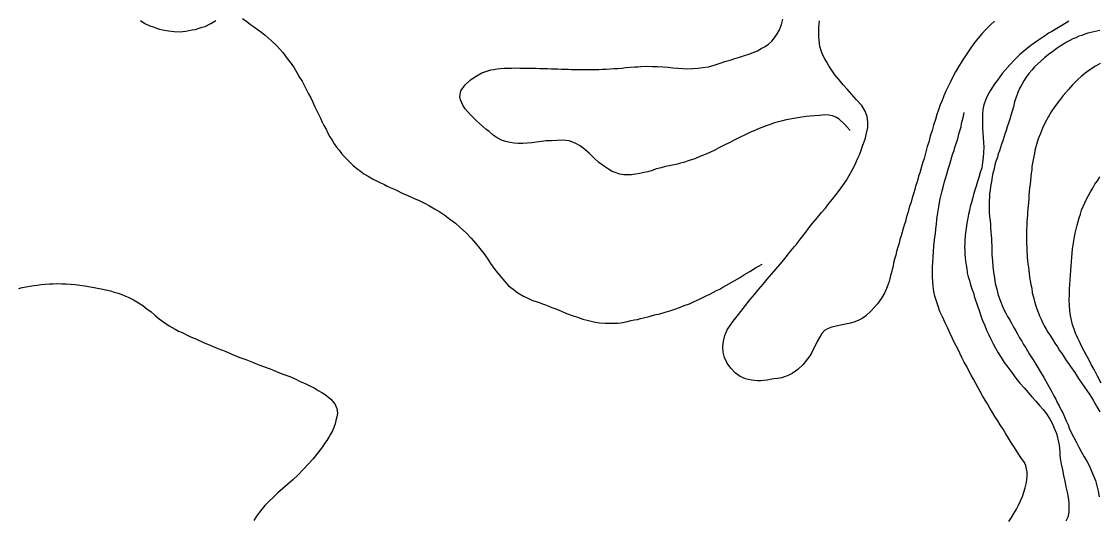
# Model space of a CAD drawing. Header units: inches. Extents: x 401374 to 405300, y 6332180 to 6336621.
# Drawn here: x 402235.2 to 402593.2, y 6334352.8 to 6334518 of the extents above; entities that cross this region are included whole.
import ezdxf

# ---------------------------------------------------------------- set-up
doc = ezdxf.new("R2010")
doc.units = ezdxf.units.IN
doc.header["$MEASUREMENT"] = 0

msp = doc.modelspace()

# ---------------------------------------------------------------- linework, layer by layer
for points in [[(402274.7, 6334518.4), (402276.1, 6334517.3), (402277.8, 6334516.6), (402278.9, 6334516.2), (402280, 6334515.8), (402281, 6334515.5), (402282, 6334515.2), (402284, 6334514.9), (402285.9, 6334514.7), (402287.8, 6334514.6), (402289.8, 6334514.8), (402290.8, 6334515), (402291.9, 6334515.2), (402293, 6334515.4), (402294.2, 6334515.8), (402295.2, 6334516.1), (402296.2, 6334516.4), (402298.1, 6334517.3), (402299.8, 6334518.3)], [(402308.6, 6334519), (402310, 6334518), (402311.3, 6334517), (402312.6, 6334516.1), (402313.8, 6334515.3), (402315, 6334514.4), (402316.1, 6334513.5), (402317.1, 6334512.6), (402318.2, 6334511.7), (402320.1, 6334509.8), (402321, 6334508.8), (402322, 6334507.7), (402322.9, 6334506.5), (402323.8, 6334505.3), (402324.8, 6334504), (402325.8, 6334502.6), (402326.7, 6334501.1), (402327.5, 6334499.6), (402328.4, 6334498.2), (402329.1, 6334496.8), (402329.9, 6334495.3), (402330.6, 6334494), (402331.3, 6334492.6), (402332, 6334491.2), (402332.6, 6334489.9), (402333.2, 6334488.5), (402333.9, 6334487.2), (402334.5, 6334485.9), (402335.1, 6334484.6), (402335.7, 6334483.4), (402336.4, 6334482.2), (402337, 6334480.9), (402337.7, 6334479.7), (402338.4, 6334478.6), (402339.1, 6334477.4), (402339.9, 6334476.3), (402340.7, 6334475.2), (402341.5, 6334474.1), (402342.4, 6334473.1), (402343.4, 6334472.1), (402344.4, 6334471.1), (402345.4, 6334470.1), (402346.6, 6334469.2), (402347.8, 6334468.3), (402349, 6334467.4), (402350.4, 6334466.6), (402351.8, 6334465.7), (402353.4, 6334465), (402354.5, 6334464.4), (402355.6, 6334463.9), (402356.7, 6334463.3), (402357.7, 6334462.8), (402358.8, 6334462.4), (402359.8, 6334461.9), (402361.7, 6334461), (402363.6, 6334460.2), (402365.5, 6334459.3), (402367.3, 6334458.5), (402369.1, 6334457.6), (402370.8, 6334456.7), (402372.5, 6334455.8), (402374.2, 6334454.7), (402375.9, 6334453.6), (402377.6, 6334452.3), (402379.4, 6334451), (402381.1, 6334449.4), (402383, 6334447.8), (402384.6, 6334446), (402386.1, 6334444.3), (402387.5, 6334442.6), (402388.8, 6334440.9), (402390, 6334439.3), (402391.1, 6334437.6), (402392.2, 6334436), (402393.4, 6334434.5), (402394.6, 6334433), (402395.8, 6334431.6), (402397.1, 6334430.2), (402398.6, 6334429), (402400.2, 6334427.8), (402402, 6334426.7), (402403.9, 6334425.8), (402405, 6334425.3), (402406.2, 6334425), (402407.3, 6334424.6), (402408.4, 6334424.2), (402409.4, 6334423.8), (402410.5, 6334423.4), (402411.5, 6334423), (402412.5, 6334422.6), (402414.5, 6334421.8), (402416.3, 6334421), (402418.2, 6334420.3), (402420, 6334419.7), (402421.8, 6334419.1), (402423.6, 6334418.6), (402425.4, 6334418.2), (402427.3, 6334417.9), (402429.2, 6334417.7), (402431.2, 6334417.7), (402432.2, 6334417.7), (402433.3, 6334417.8), (402434.4, 6334417.9), (402435.5, 6334418.1), (402436.6, 6334418.3), (402437.8, 6334418.6), (402438.8, 6334418.8), (402439.9, 6334419), (402440.9, 6334419.3), (402441.9, 6334419.5), (402443.8, 6334420), (402445.6, 6334420.5), (402447.4, 6334420.9), (402449.1, 6334421.4), (402450.7, 6334421.9), (402452.3, 6334422.4), (402453.9, 6334423), (402455.5, 6334423.6), (402457.2, 6334424.2), (402458.8, 6334425), (402460.6, 6334425.7), (402462.3, 6334426.6), (402464.2, 6334427.5), (402466.2, 6334428.6), (402467.3, 6334429.1), (402468.3, 6334429.7), (402470.3, 6334430.8), (402472.1, 6334431.8), (402473.8, 6334432.8), (402475.5, 6334433.9), (402477.3, 6334434.9), (402479.2, 6334436.1), (402480.2, 6334436.7), (402481.4, 6334437.4)], [(402510.6, 6334481.8), (402509.7, 6334482.9), (402508.8, 6334483.9), (402507, 6334485.6), (402505.9, 6334486.2), (402504.8, 6334486.7), (402503.5, 6334486.9), (402502.2, 6334487), (402500.5, 6334486.8), (402498.9, 6334486.7), (402497.4, 6334486.5), (402496, 6334486.4), (402494.6, 6334486.2), (402493.2, 6334486), (402491.9, 6334485.8), (402490.7, 6334485.6), (402489.4, 6334485.3), (402488.1, 6334485), (402486.8, 6334484.7), (402485.5, 6334484.3), (402484.1, 6334483.8), (402482.7, 6334483.3), (402481.3, 6334482.8), (402479.8, 6334482.2), (402478.7, 6334481.7), (402477.7, 6334481.3), (402475.7, 6334480.4), (402473.8, 6334479.5), (402472.1, 6334478.6), (402470.4, 6334477.7), (402468.8, 6334476.9), (402467.2, 6334476.1), (402465.6, 6334475.3), (402464, 6334474.5), (402462.4, 6334473.8), (402460.7, 6334473.1), (402459, 6334472.4), (402457.1, 6334471.8), (402455.2, 6334471.2), (402454.2, 6334470.9), (402453.2, 6334470.6), (402452.1, 6334470.4), (402451, 6334470.2), (402449.3, 6334469.8), (402447.8, 6334469.4), (402446.3, 6334469), (402444.8, 6334468.5), (402443.4, 6334468.1), (402442, 6334467.8), (402440.7, 6334467.5), (402439.3, 6334467.3), (402438, 6334467.1), (402436.7, 6334467), (402435.4, 6334467.1), (402434.1, 6334467.3), (402432.8, 6334467.7), (402431.5, 6334468.2), (402430.3, 6334468.9), (402429, 6334469.8), (402427.1, 6334471.2), (402425.4, 6334472.7), (402423.9, 6334474.2), (402422.4, 6334475.5), (402420.9, 6334476.7), (402419.2, 6334477.6), (402417.2, 6334478.3), (402416.1, 6334478.5), (402415, 6334478.6), (402413.1, 6334478.5), (402411.4, 6334478.4), (402409.6, 6334478.3), (402408, 6334478.1), (402406.4, 6334477.9), (402404.8, 6334477.7), (402403.3, 6334477.6), (402401.8, 6334477.5), (402400.3, 6334477.5), (402398.9, 6334477.6), (402397.5, 6334477.8), (402396.1, 6334478.1), (402394.7, 6334478.6), (402393.3, 6334479.3), (402391.9, 6334480.2), (402390.6, 6334481.4), (402389.5, 6334482.2), (402388.5, 6334483.1), (402387.4, 6334484.1), (402386.4, 6334485), (402384.4, 6334487), (402383.5, 6334488), (402382.7, 6334489), (402382, 6334490), (402381.5, 6334491), (402381.1, 6334492), (402380.9, 6334493.1), (402381.2, 6334495), (402382.6, 6334497), (402384.4, 6334498.6), (402386.3, 6334499.9), (402388.2, 6334500.9), (402390.2, 6334501.6), (402391.2, 6334501.9), (402392.2, 6334502.1), (402393.3, 6334502.3), (402394.4, 6334502.4), (402395.6, 6334502.5), (402396.8, 6334502.5), (402398, 6334502.5), (402399.4, 6334502.6), (402400.8, 6334502.5), (402402.2, 6334502.5), (402403.6, 6334502.5), (402404.9, 6334502.5), (402406.2, 6334502.5), (402407.5, 6334502.4), (402408.8, 6334502.4), (402410, 6334502.4), (402411.2, 6334502.3), (402412.4, 6334502.3), (402413.5, 6334502.3), (402414.7, 6334502.2), (402415.8, 6334502.2), (402416.9, 6334502.2), (402418, 6334502.1), (402419.2, 6334502.1), (402420.3, 6334502.1), (402421.4, 6334502.1), (402422.5, 6334502.1), (402423.6, 6334502.1), (402424.8, 6334502.1), (402425.9, 6334502.1), (402427.1, 6334502.1), (402428.3, 6334502.2), (402429.5, 6334502.2), (402430.8, 6334502.3), (402432.1, 6334502.4), (402433.4, 6334502.4), (402434.7, 6334502.5), (402436.1, 6334502.7), (402437.5, 6334502.8), (402439, 6334503), (402440, 6334503), (402441, 6334503.1), (402443, 6334503.2), (402444.9, 6334503.1), (402446.7, 6334503.1), (402448.4, 6334502.9), (402450.1, 6334502.8), (402451.7, 6334502.6), (402453.4, 6334502.5), (402455, 6334502.4), (402456.6, 6334502.3), (402458.3, 6334502.4), (402460, 6334502.5), (402461.7, 6334502.7), (402463.5, 6334503), (402465.4, 6334503.5), (402467.4, 6334504.2), (402469, 6334504.7), (402470.7, 6334505.2), (402472.3, 6334505.7), (402473.9, 6334506.2), (402475.5, 6334506.7), (402477, 6334507.2), (402478.4, 6334507.7), (402479.8, 6334508.3), (402481.1, 6334509), (402482.4, 6334509.7), (402483.5, 6334510.5), (402484.6, 6334511.5), (402485.5, 6334512.6), (402486.4, 6334513.9), (402487.1, 6334515.3), (402487.8, 6334517), (402488.3, 6334518.8)], [(402558.6, 6334518.1), (402557.2, 6334516.8), (402555.8, 6334515.4), (402554.4, 6334513.9), (402553.1, 6334512.4), (402551.8, 6334510.7), (402550.5, 6334508.9), (402549.2, 6334506.9), (402548.5, 6334505.9), (402547.9, 6334504.9), (402546.7, 6334503), (402545.7, 6334501.3), (402544.8, 6334499.6), (402544, 6334498), (402543.2, 6334496.4), (402542.5, 6334494.9), (402541.8, 6334493.3), (402541.2, 6334491.8), (402540.6, 6334490.3), (402540, 6334488.7), (402539.5, 6334487.1), (402539, 6334485.4), (402538.4, 6334483.6), (402537.9, 6334481.8), (402537.3, 6334479.9), (402537, 6334478.9), (402536.8, 6334477.9), (402536.3, 6334476.5), (402535.9, 6334475.1), (402535.6, 6334473.8), (402535.2, 6334472.5), (402534.8, 6334471.3), (402534.5, 6334470.1), (402534.1, 6334468.9), (402533.8, 6334467.7), (402533.4, 6334466.6), (402533.1, 6334465.5), (402532.8, 6334464.4), (402532.4, 6334463.3), (402532.1, 6334462.2), (402531.8, 6334461.1), (402531.5, 6334460.1), (402531.2, 6334459), (402530.9, 6334458), (402530.5, 6334456.9), (402530.2, 6334455.8), (402529.9, 6334454.8), (402529.6, 6334453.7), (402529.3, 6334452.6), (402529, 6334451.5), (402528.6, 6334450.3), (402528.3, 6334449.2), (402527.9, 6334448), (402527.6, 6334446.8), (402527.2, 6334445.6), (402526.9, 6334444.3), (402526.5, 6334443), (402526.1, 6334441.6), (402525.8, 6334440.3), (402525.4, 6334439), (402525.1, 6334437.8), (402524.9, 6334436.7), (402524.6, 6334435.6), (402524.4, 6334434.6), (402524.1, 6334433.6), (402523.6, 6334431.6), (402523, 6334429.8), (402522.2, 6334427.9), (402521.1, 6334426.1), (402519.7, 6334424.2), (402518.6, 6334422.9), (402517.6, 6334421.9), (402515.7, 6334420.1), (402514.6, 6334419.3), (402513.5, 6334418.7), (402512.2, 6334418.2), (402510.8, 6334417.8), (402509.1, 6334417.4), (402507.5, 6334417.1), (402506, 6334416.8), (402504.6, 6334416.4), (402503.3, 6334416), (402502.1, 6334415.3), (402501.2, 6334414.3), (402500.4, 6334413), (402499.7, 6334411.6), (402499.1, 6334410.4), (402498.5, 6334409.2), (402497.9, 6334408), (402497.2, 6334406.9), (402496.5, 6334405.9), (402495, 6334404), (402493.3, 6334402.4), (402491.4, 6334401), (402490.3, 6334400.5), (402489.1, 6334400), (402487.8, 6334399.6), (402486.5, 6334399.4), (402485.3, 6334399.2), (402484.1, 6334399), (402483, 6334398.8), (402481.9, 6334398.7), (402480.9, 6334398.6), (402479.8, 6334398.6), (402478.8, 6334398.7), (402477.8, 6334398.8), (402475.9, 6334399.2), (402474.1, 6334400), (402472.5, 6334401.1), (402471, 6334402.8), (402469.8, 6334404.5), (402468.9, 6334406.3), (402468.4, 6334408.1), (402468.3, 6334409.9), (402468.5, 6334411.8), (402469, 6334413.6), (402469.8, 6334415.5), (402471, 6334417.3), (402471.8, 6334418.4), (402472.6, 6334419.5), (402473.5, 6334420.6), (402474.3, 6334421.6), (402475.8, 6334423.6), (402477.3, 6334425.5), (402478.8, 6334427.3), (402480.3, 6334429), (402481.7, 6334430.7), (402483.1, 6334432.4), (402484.6, 6334434.1), (402486, 6334435.8), (402487.5, 6334437.5), (402489, 6334439.3), (402490.5, 6334441.2), (402492.1, 6334443.2), (402493, 6334444.2), (402493.8, 6334445.3), (402494.7, 6334446.4), (402495.6, 6334447.6), (402497, 6334449.5), (402498.4, 6334451.2), (402499.8, 6334452.9), (402501.1, 6334454.5), (402502.4, 6334456), (402503.6, 6334457.5), (402504.8, 6334459), (402506, 6334460.5), (402507.1, 6334462), (402508.2, 6334463.5), (402509.3, 6334465.1), (402510.3, 6334466.8), (402511.3, 6334468.6), (402512.3, 6334470.5), (402512.8, 6334471.6), (402513.2, 6334472.6), (402513.7, 6334473.7), (402514.2, 6334474.9), (402514.5, 6334475.9), (402514.9, 6334476.9), (402515.6, 6334478.9), (402516.1, 6334480.9), (402516.5, 6334482.8), (402516.5, 6334484.6), (402516.3, 6334486.4), (402515.6, 6334488.2), (402514.5, 6334490.1), (402512.8, 6334492), (402511.2, 6334493.8), (402509.7, 6334495.5), (402508.3, 6334497), (402507, 6334498.6), (402505.6, 6334500.3), (402504.2, 6334502.3), (402503.6, 6334503.3), (402502.9, 6334504.5), (402502.2, 6334505.6), (402501.7, 6334506.6), (402501.2, 6334507.7), (402500.9, 6334508.7), (402500.6, 6334509.7), (402500.4, 6334510.8), (402500.3, 6334511.8), (402500.2, 6334512.8), (402500.2, 6334513.8), (402500.2, 6334514.9), (402500.2, 6334516), (402500.3, 6334517.1), (402500.4, 6334518.2)], [(402583.3, 6334518.1), (402582.1, 6334517.4), (402581, 6334516.7), (402579.9, 6334516), (402578.8, 6334515.4), (402577.7, 6334514.7), (402576.6, 6334514.1), (402575.6, 6334513.4), (402574.6, 6334512.7), (402572.6, 6334511.4), (402570.7, 6334510), (402568.9, 6334508.6), (402567.1, 6334507), (402565.4, 6334505.4), (402563.7, 6334503.6), (402562.1, 6334501.7), (402561.2, 6334500.7), (402560.4, 6334499.6), (402559.6, 6334498.5), (402558.8, 6334497.4), (402558, 6334496.2), (402557.2, 6334495), (402556.3, 6334493.4), (402555.6, 6334491.9), (402555.1, 6334490.3), (402554.8, 6334488.8), (402554.6, 6334487.2), (402554.6, 6334485.7), (402554.6, 6334484.2), (402554.7, 6334482.6), (402554.8, 6334481), (402554.9, 6334479.4), (402555, 6334477.8), (402555.1, 6334476.2), (402555, 6334474.5), (402554.9, 6334472.8), (402554.7, 6334471.1), (402554.4, 6334469.4)], [(402593.7, 6334515), (402592.7, 6334514.8), (402591.7, 6334514.6), (402590.7, 6334514.4), (402589.7, 6334514.1), (402588.7, 6334513.8), (402587.7, 6334513.4), (402586.7, 6334513.1), (402585.7, 6334512.6), (402584.7, 6334512.2), (402583.7, 6334511.7), (402582.6, 6334511.1), (402581.6, 6334510.5), (402580.5, 6334509.8), (402579.5, 6334509.1), (402578, 6334508), (402576.6, 6334507), (402575.3, 6334505.9), (402574.1, 6334504.9), (402573, 6334503.9), (402571.9, 6334502.9), (402571, 6334501.8), (402570.1, 6334500.7), (402569.2, 6334499.5), (402568.4, 6334498.3), (402567.7, 6334497.1), (402567, 6334495.8), (402566.4, 6334494.4), (402565.8, 6334492.9), (402565.3, 6334491.3), (402564.9, 6334489.6), (402564.5, 6334488.2), (402564.1, 6334486.8), (402563.7, 6334485.5), (402563.3, 6334484.2), (402562.9, 6334483), (402562.5, 6334481.8), (402562.1, 6334480.6), (402561.7, 6334479.5), (402561.4, 6334478.3), (402561, 6334477.2), (402560.6, 6334476.1), (402560.3, 6334475), (402559.9, 6334474), (402559.6, 6334472.9), (402559.2, 6334471.8), (402558.9, 6334470.8), (402558.6, 6334469.7), (402558.4, 6334468.6), (402558.1, 6334467.6), (402557.9, 6334466.5), (402557.7, 6334465.4), (402557.5, 6334464.3), (402557.3, 6334463.1), (402557.2, 6334462), (402557, 6334460.8), (402557, 6334459.6), (402556.9, 6334458.4), (402556.9, 6334457.2), (402556.9, 6334455.9), (402556.9, 6334454.5), (402557, 6334453.2), (402557.2, 6334451.8), (402557.3, 6334450.5), (402557.3, 6334449.3), (402557.4, 6334448.1), (402557.5, 6334447), (402557.6, 6334445.8), (402557.6, 6334444.7), (402557.7, 6334443.7), (402557.7, 6334442.6), (402557.8, 6334441.6), (402557.8, 6334440.5), (402558, 6334438.5), (402558.1, 6334436.6), (402558.3, 6334434.7), (402558.6, 6334432.8), (402558.9, 6334430.9), (402559.4, 6334429), (402559.9, 6334427.1), (402560.6, 6334425.1), (402561.4, 6334423.1), (402561.9, 6334422.1), (402562.4, 6334421.1), (402563, 6334420), (402563.6, 6334419), (402564.3, 6334417.7), (402565, 6334416.4), (402565.7, 6334415.2), (402566.4, 6334414), (402567, 6334412.9), (402567.7, 6334411.8), (402568.3, 6334410.7), (402569, 6334409.6), (402569.6, 6334408.6), (402570.2, 6334407.6), (402571.5, 6334405.6), (402572.7, 6334403.6), (402573.8, 6334401.7), (402575, 6334399.7), (402576.1, 6334397.7), (402576.7, 6334396.7), (402577.3, 6334395.7), (402577.8, 6334394.7), (402578.4, 6334393.6), (402579, 6334392.5), (402579.5, 6334391.4), (402580.1, 6334390.3), (402580.7, 6334389.1), (402581.3, 6334387.9), (402581.9, 6334386.6), (402582.5, 6334385.3), (402583.1, 6334384), (402583.5, 6334382.9), (402583.9, 6334381.9), (402584.9, 6334380), (402585.8, 6334378.3), (402586.7, 6334376.5), (402587.6, 6334374.9), (402588.5, 6334373.3), (402589.4, 6334371.7), (402590.2, 6334370.2), (402590.9, 6334368.6), (402591.6, 6334367), (402592.2, 6334365.4), (402592.7, 6334363.7), (402593.1, 6334361.9), (402593.4, 6334360)], [(402593.8, 6334504.1), (402592.2, 6334503.2), (402590.7, 6334502.2), (402589.1, 6334501.1), (402587.6, 6334499.9), (402586.1, 6334498.5), (402584.6, 6334497), (402583.2, 6334495.4), (402581.5, 6334493.4), (402580.1, 6334491.6), (402578.7, 6334489.8), (402577.5, 6334488), (402576.5, 6334486.2), (402575.5, 6334484.4), (402574.6, 6334482.6), (402573.9, 6334480.8), (402573.2, 6334479), (402572.6, 6334477.1), (402572.1, 6334475.1), (402571.9, 6334474.1), (402571.7, 6334473.1), (402571.5, 6334472), (402571.3, 6334470.9), (402571.1, 6334469.8), (402571, 6334468.7), (402570.8, 6334467.6), (402570.7, 6334466.4), (402570.6, 6334465.2), (402570.5, 6334464), (402570.3, 6334462.7), (402570.2, 6334461.4), (402570.1, 6334460.2), (402570, 6334459.1), (402569.9, 6334457.9), (402569.8, 6334456.8), (402569.7, 6334455.7), (402569.6, 6334454.6), (402569.6, 6334453.6), (402569.5, 6334452.5), (402569.4, 6334451.5), (402569.4, 6334450.5), (402569.3, 6334448.5), (402569.3, 6334446.6), (402569.3, 6334444.6), (402569.4, 6334442.6), (402569.4, 6334441.6), (402569.5, 6334440.6), (402569.5, 6334439.6), (402569.6, 6334438.6), (402569.7, 6334437.5), (402569.9, 6334436.4), (402570, 6334435.3), (402570.2, 6334434.2), (402570.3, 6334433), (402570.5, 6334431.8), (402570.7, 6334430.6), (402571, 6334429.4), (402571.2, 6334427.8), (402571.6, 6334426.4), (402571.9, 6334425), (402572.3, 6334423.8), (402572.7, 6334422.5), (402573.1, 6334421.4), (402573.6, 6334420.2), (402574.1, 6334419.1), (402574.6, 6334418), (402575.2, 6334416.9), (402575.8, 6334415.8), (402576.4, 6334414.7), (402577.1, 6334413.6), (402577.9, 6334412.4), (402578.7, 6334411.1), (402579.6, 6334409.9), (402580.3, 6334408.7), (402581.1, 6334407.5), (402581.8, 6334406.4), (402582.5, 6334405.3), (402583.2, 6334404.3), (402583.9, 6334403.3), (402585.3, 6334401.3), (402586.6, 6334399.4), (402587.8, 6334397.6), (402589.1, 6334395.7), (402590.3, 6334393.9), (402591.4, 6334392.1), (402592.5, 6334390.2), (402593.7, 6334388.3)], [(402563.4, 6334351.8), (402564.3, 6334353.1), (402565.1, 6334354.5), (402565.9, 6334355.9), (402566.6, 6334357.3), (402567.3, 6334358.7), (402567.9, 6334360.1), (402568.4, 6334361.6), (402568.8, 6334363), (402569.2, 6334364.3), (402569.4, 6334365.7), (402569.5, 6334366.9), (402569.5, 6334368.2), (402569.3, 6334369.3), (402569, 6334370.4), (402568.6, 6334371.4), (402567.4, 6334373.1), (402566.4, 6334374.7), (402565.3, 6334376.4), (402564.3, 6334377.9), (402563.3, 6334379.5), (402562.4, 6334381), (402561.5, 6334382.5), (402560.5, 6334383.9), (402559.7, 6334385.3), (402558.8, 6334386.7), (402558, 6334388.1), (402557.1, 6334389.5), (402556.3, 6334390.9), (402555.5, 6334392.2), (402554.7, 6334393.6), (402553.9, 6334395), (402553.2, 6334396.3), (402552.4, 6334397.7), (402551.6, 6334399.1), (402550.9, 6334400.5), (402550.1, 6334401.9), (402549.4, 6334403.3), (402548.6, 6334404.8), (402547.8, 6334406.3), (402547.1, 6334407.8), (402546.3, 6334409.4), (402545.5, 6334411), (402544.7, 6334412.6), (402543.9, 6334414.3), (402543.1, 6334416.1), (402542.2, 6334417.9), (402541.4, 6334419.8), (402540.5, 6334421.6), (402539.9, 6334423.4), (402539.3, 6334425.1), (402538.8, 6334426.7), (402538.5, 6334428.3), (402538.2, 6334430), (402538.1, 6334431.5), (402538, 6334433.1), (402538, 6334434.7), (402538, 6334436.4), (402538.1, 6334438), (402538.2, 6334439.8), (402538.4, 6334441.5), (402538.5, 6334443.4), (402538.7, 6334445.3), (402538.8, 6334446.3), (402539, 6334447.4), (402539.1, 6334449.1), (402539.3, 6334450.7), (402539.5, 6334452.2), (402539.7, 6334453.7), (402539.9, 6334455.1), (402540.1, 6334456.4), (402540.4, 6334457.8), (402540.6, 6334459.1), (402540.9, 6334460.4), (402541.2, 6334461.7), (402541.6, 6334463), (402541.9, 6334464.4), (402542.3, 6334465.8), (402542.8, 6334467.3), (402543.2, 6334468.9), (402543.8, 6334470.6), (402544.1, 6334471.8), (402544.5, 6334473), (402544.8, 6334474.1), (402545.2, 6334475.1), (402545.5, 6334476.1), (402545.8, 6334477.1), (402546.4, 6334479), (402546.9, 6334481), (402547.2, 6334482), (402547.5, 6334483), (402547.7, 6334484.1), (402548, 6334485.3), (402548.3, 6334486.5), (402548.6, 6334487.8)], [(402554.4, 6334469.4), (402553.9, 6334467.8), (402553.4, 6334466.2), (402553, 6334464.8), (402552.5, 6334463.3), (402552.1, 6334461.9), (402551.7, 6334460.5), (402551.3, 6334459.1), (402551, 6334457.8), (402550.6, 6334456.5), (402550.3, 6334455.2), (402550, 6334454), (402549.8, 6334452.7), (402549.5, 6334451.5), (402549.3, 6334450.3), (402549.2, 6334449.1), (402549, 6334447.9), (402548.9, 6334446.7), (402548.8, 6334445.5), (402548.8, 6334444.3), (402548.7, 6334443.1), (402548.8, 6334441.9), (402548.8, 6334440.7), (402548.9, 6334439.5), (402549, 6334438.3), (402549.2, 6334437), (402549.4, 6334435.8), (402549.6, 6334434.5), (402549.9, 6334433.2), (402550.3, 6334431.9), (402550.7, 6334430.5), (402551.1, 6334429.2), (402551.6, 6334427.8), (402551.9, 6334426.7), (402552.2, 6334425.7), (402552.9, 6334423.8), (402553.5, 6334422), (402554.1, 6334420.2), (402554.7, 6334418.6), (402555.4, 6334417), (402556, 6334415.4), (402556.7, 6334413.9), (402557.4, 6334412.4), (402558.2, 6334410.9), (402559, 6334409.4), (402559.9, 6334407.9), (402560.9, 6334406.3), (402561.9, 6334404.7), (402563.1, 6334403.1), (402564.4, 6334401.4), (402565.7, 6334399.5), (402567.1, 6334397.8), (402568.5, 6334396.3), (402569.8, 6334394.7), (402571.1, 6334393.3), (402572.4, 6334391.8), (402573.6, 6334390.4), (402574.8, 6334389), (402575.9, 6334387.6), (402576.9, 6334386.1), (402577.8, 6334384.5), (402578.5, 6334382.9), (402579.2, 6334381.1), (402579.7, 6334379.2), (402579.9, 6334378.2), (402580.1, 6334377.2), (402580.3, 6334376.1), (402580.4, 6334375), (402580.4, 6334373.9), (402580.5, 6334372.9), (402580.8, 6334370.9), (402581.2, 6334369), (402581.6, 6334367.1), (402582, 6334365.2), (402582.4, 6334363.3), (402582.8, 6334361.6), (402583.1, 6334359.8), (402583.3, 6334358.1), (402583.4, 6334356.5), (402583.3, 6334354.9), (402583, 6334353.3), (402582.4, 6334351.9)], [(402594.1, 6334397.8), (402592.9, 6334400.1), (402591.8, 6334402.4), (402590.8, 6334404), (402590, 6334405.7), (402589.1, 6334407.2), (402588.3, 6334408.7), (402587.6, 6334410.1), (402586.9, 6334411.6), (402586.2, 6334413), (402585.6, 6334414.4), (402585.1, 6334415.8), (402584.6, 6334417.2), (402584.2, 6334418.7), (402583.9, 6334420.3), (402583.7, 6334421.9), (402583.6, 6334423.6), (402583.5, 6334425.4), (402583.6, 6334427.4), (402583.6, 6334429), (402583.7, 6334430.6), (402583.8, 6334432.2), (402583.9, 6334433.7), (402584, 6334435.3), (402584.1, 6334436.7), (402584.2, 6334438.2), (402584.3, 6334439.6), (402584.5, 6334441), (402584.6, 6334442.4), (402584.8, 6334443.8), (402585, 6334445.1), (402585.2, 6334446.4), (402585.5, 6334447.7), (402585.8, 6334449), (402586.1, 6334450.3), (402586.4, 6334451.5), (402586.8, 6334452.8), (402587.2, 6334454), (402587.6, 6334455.3), (402588.1, 6334456.5), (402588.7, 6334457.7), (402589.2, 6334459), (402589.9, 6334460.2), (402590.5, 6334461.4), (402591.3, 6334462.6), (402592, 6334463.9), (402592.9, 6334465.1), (402593.7, 6334466.4)], [(402234.2, 6334429.3), (402235.4, 6334429.6), (402236.7, 6334429.8), (402237.9, 6334430.1), (402239.2, 6334430.3), (402240.4, 6334430.4), (402241.7, 6334430.6), (402243, 6334430.7), (402244.4, 6334430.8), (402245.7, 6334430.8), (402247.1, 6334430.9), (402248.5, 6334430.8), (402250, 6334430.8), (402251.4, 6334430.7), (402253, 6334430.6), (402254.5, 6334430.4), (402256.2, 6334430.2), (402258.1, 6334429.8), (402259.9, 6334429.5), (402261.6, 6334429.2), (402263.2, 6334428.8), (402264.7, 6334428.5), (402266, 6334428.1), (402267.3, 6334427.7), (402268.5, 6334427.3), (402269.5, 6334426.8), (402270.6, 6334426.4), (402272.4, 6334425.5), (402274, 6334424.5), (402275.5, 6334423.6), (402276.8, 6334422.5), (402278.2, 6334421.5), (402279.5, 6334420.4), (402280.9, 6334419.2), (402282.5, 6334418.1), (402284.2, 6334416.9), (402285.2, 6334416.3), (402286.2, 6334415.7), (402287.3, 6334415.1), (402288.6, 6334414.6), (402290.9, 6334413.4), (402293.3, 6334412.4), (402295.7, 6334411.3), (402298.1, 6334410.3), (402300.4, 6334409.3), (402302.8, 6334408.4), (402305.1, 6334407.4), (402307.4, 6334406.5), (402309.7, 6334405.7), (402311.9, 6334404.8), (402314.1, 6334403.9), (402316.3, 6334403.1), (402318.4, 6334402.3), (402320.4, 6334401.5), (402322.4, 6334400.7), (402324.3, 6334400), (402326.1, 6334399.2), (402327.8, 6334398.4), (402329.4, 6334397.7), (402331, 6334396.9), (402332.4, 6334396.2), (402333.8, 6334395.4), (402335, 6334394.7), (402336.1, 6334394), (402338, 6334392.5), (402339.3, 6334390.9), (402340, 6334389.4), (402340.2, 6334387.8), (402340, 6334386.6), (402339.7, 6334385.4), (402339.4, 6334384.3), (402339, 6334383.1), (402338.5, 6334382), (402337.9, 6334380.9), (402337.3, 6334379.8), (402336.6, 6334378.7), (402335.9, 6334377.7), (402335.2, 6334376.6), (402333.7, 6334374.6), (402332.1, 6334372.7), (402330.6, 6334371), (402328.8, 6334369.1), (402327.1, 6334367.3), (402325.4, 6334365.7), (402323.7, 6334364.2), (402322, 6334362.8), (402320.4, 6334361.3), (402318.9, 6334359.9), (402317.4, 6334358.5), (402316, 6334357.1), (402314.7, 6334355.5), (402313.5, 6334353.9), (402312.4, 6334352.2)]]:
    msp.add_lwpolyline(points)

doc.saveas('drawing.dxf')
